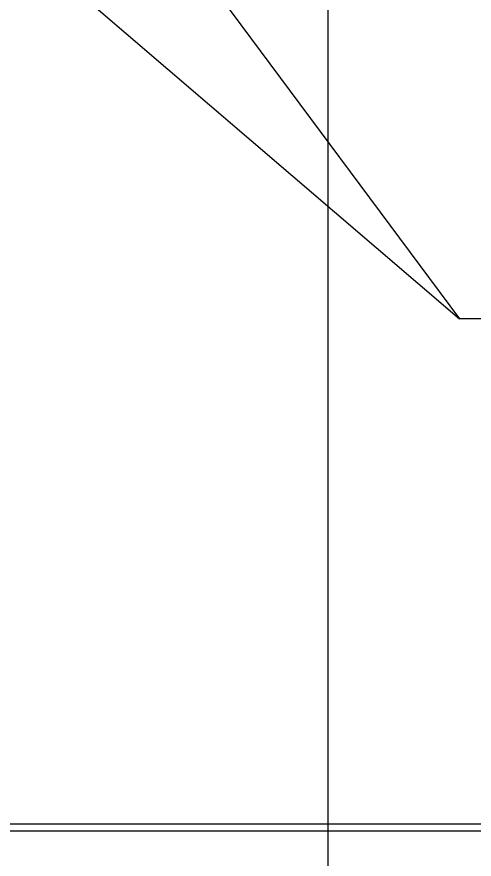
# Model space of a CAD drawing. Header units: millimetres. Extents: x 12351878 to 12381578, y 696206 to 738256.
# Drawn here: x 12357348 to 12357989, y 730284 to 731465 of the extents above; entities that cross this region are included whole.
import ezdxf

# ---------------------------------------------------------------- set-up
doc = ezdxf.new("R2010")
doc.units = ezdxf.units.MM
doc.header["$LTSCALE"] = 1000
doc.linetypes.add('DOTE', pattern=[2.42, 2, -0.2, 0.02, -0.2])
for name, color, linetype in [('DIM_LEAD', 3, 'Continuous'), ('DOTE', 16, 'DOTE'), ('SURFACE', 6, 'Continuous'), ('SYMBOL', 7, 'Continuous')]:
    doc.layers.add(name, color=color, linetype=linetype)

# ---------------------------------------------------------------- blocks, each defined once
blk = doc.blocks.new('apqs03')
at = {"layer": 'SURFACE', "elevation": 0}
for points in [[(3427, 2760.6), (6790.5, 2760.6)], [(3427, 2750.6), (6790.5, 2750.6)]]:
    blk.add_lwpolyline(points, dxfattribs=at)

msp = doc.modelspace()

# ---------------------------------------------------------------- linework, layer by layer
at = {"layer": 'DIM_LEAD'}
for p in [(12357030.5, 732304.5), (12357209, 731693), (12358793.5, 731041.5)]:
    msp.add_line(p, (12357968.5, 731041.5), dxfattribs=at)
at = {"layer": 'DOTE'}
for p, q in [((12357784.5, 701178, 0), (12357784.5, 737220, 0)), ((12353989.5, 730333.5), (12361333.5, 730333.5))]:
    msp.add_line(p, q, dxfattribs=at)

# ---------------------------------------------------------------- block references
at = {"layer": 'SYMBOL'}
msp.add_blockref('apqs03', (12353597.5, 727572.9), dxfattribs=at)

doc.saveas('drawing.dxf')
